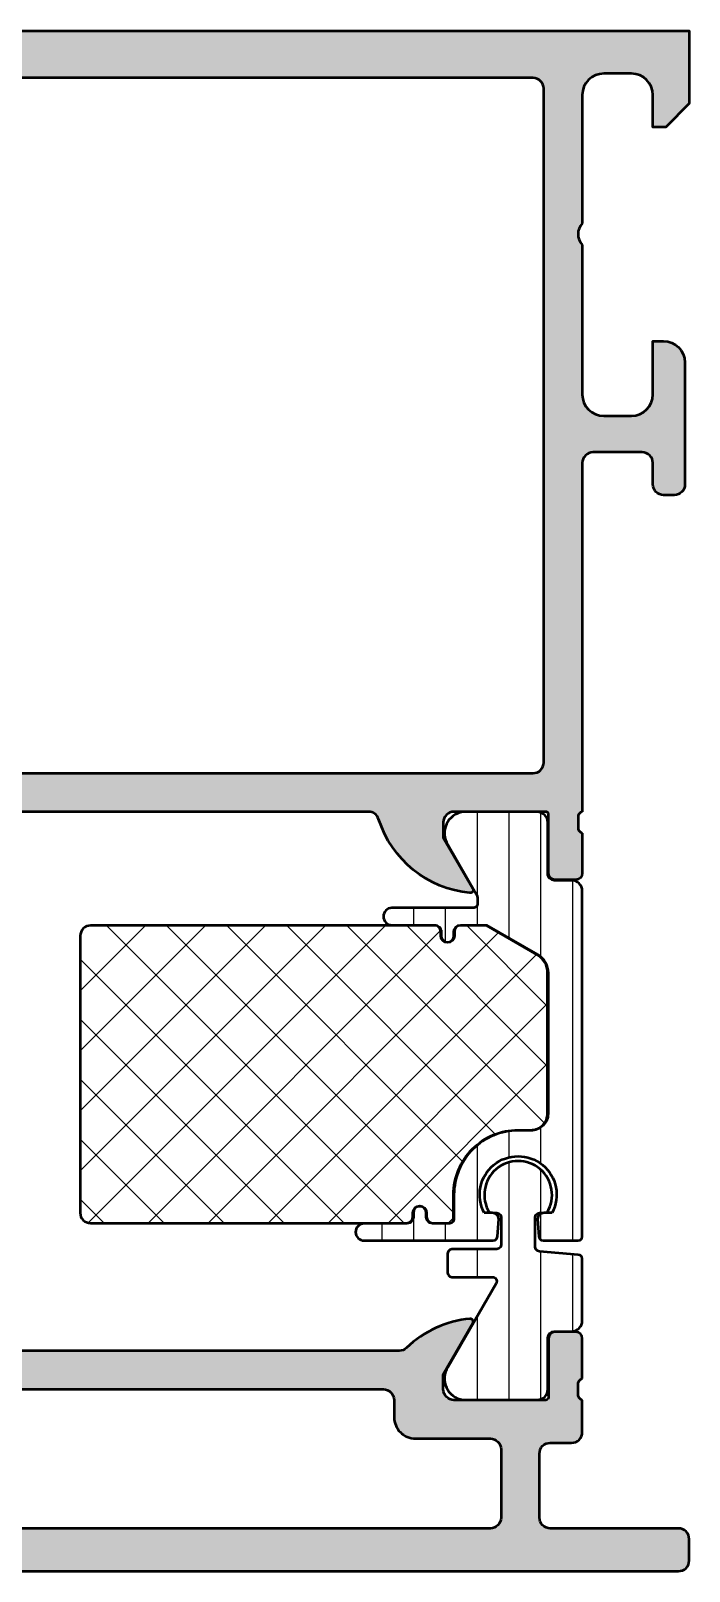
# Model space of a CAD drawing. Extents: x -20 to 53, y 3 to 75.
# Drawn here: x 22.2 to 53, y 3 to 75 of the extents above; entities that cross this region are included whole.
import ezdxf

# ---------------------------------------------------------------- set-up
doc = ezdxf.new("R2010")
doc.units = 0
for name, color, linetype, lineweight in [('0S-Alu contour', 7, 'Continuous', 50), ('0S-Alu hatch', 252, 'Continuous', 25), ('0S-Plastic contour', 254, 'Continuous', 50), ('0S-Plastic hatch', 253, 'Continuous', 25), ('0S-PT contour', 91, 'Continuous', 50), ('0S-PT hatch', 103, 'Continuous', 25)]:
    doc.layers.add(name, color=color, linetype=linetype, lineweight=lineweight)
pattern_1 = [(90, (0, 0), (-1.4859, 0), [])]

# ---------------------------------------------------------------- blocks, each defined once
blk = doc.blocks.new('397860__693A5978_6328_4EBD_B97D_7BF5B4952099_')
at = {"layer": '0S-Alu hatch'}
h = blk.add_hatch(color=256, dxfattribs=at)
edge = h.paths.add_edge_path()
edge.add_arc((-5.503741250692606, 72.50209720147319), 0.4999935217703459, 359.9992576390278, 450.0003052271058)
edge.add_line((-5.503743914267076, 73.00209072323645), (-10.90374925484325, 73.00209072323645))
edge.add_arc((-10.90373989885446, 72.50208136724754), 0.5000093560764267, 90.00107209728017, 179.9989279030006)
edge.add_line((-11.40374925484335, 72.50209072323388), (-11.40374925484336, 70.50209072323648))
edge.add_ellipse((-11.90374689546949, 70.50208836386258), major_axis=(-0.4999976406317006, 0), ratio=1, start_angle=89.99972963438148, end_angle=180.0002703659984, ccw=False)
edge.add_line((-11.90374925484347, 70.00209072323645), (-13.20375230660117, 70.00209072323645))
edge.add_ellipse((-13.20375195978344, 70.50209107005418), major_axis=(-0.5000003468178487, 0), ratio=1, start_angle=3.975322658789082e-05, end_angle=89.99996025764278, ccw=False)
edge.add_line((-13.70375230660117, 70.50209072314159), (-13.70375230660117, 71.00209072323645))
edge.add_line((-13.70375230660117, 71.00209072323645), (-12.70375230660117, 71.00209072323645))
edge.add_line((-12.70375230660117, 71.00209072323645), (-12.70375230660106, 72.50209072323648))
edge.add_arc((-13.7037625981349, 72.5020804317026), 1.000010291586797, 0.0005896560352579, 89.99941034460821)
edge.add_line((-13.70375230660094, 73.50209072323645), (-17.70375230660083, 73.50209072323645))
edge.add_arc((-17.70370331089474, 72.50204172753001), 1.000048996906666, 90.00280710963492, 179.9971928904054)
edge.add_line((-18.70375230660117, 72.50209072323538), (-18.70375230660117, 71.00209072323645))
edge.add_line((-18.70375230660117, 71.00209072323645), (-17.70375230660117, 71.00209072323645))
edge.add_line((-17.70375230660117, 71.00209072323645), (-17.70375230660117, 70.50209072323631))
edge.add_ellipse((-18.20373432055201, 70.50207273750333), major_axis=(-0.4999820142743327, 0), ratio=1, start_angle=89.9996874677837, end_angle=180.0020610873894, ccw=False)
edge.add_line((-18.203737047812, 70.00209072323644), (-19.50375535835921, 70.00209072323642))
edge.add_ellipse((-19.50374208934351, 70.50210399225189), major_axis=(-0.5000132691915307, 0), ratio=1, start_angle=0.0015204766631882194, end_angle=89.99847952315508, ccw=False)
edge.add_line((-20.00375535835899, 70.50209072323779), (-20.00375535835899, 74.50209072323634))
edge.add_ellipse((-19.50372646137727, 74.5020618262547), major_axis=(-0.500028897816705, 0), ratio=1, start_angle=270.0033111588045, end_angle=359.9966888411355, ccw=False)
edge.add_line((-19.50375535835887, 75.00209072323644), (52.99624464164101, 75.00209072323648))
edge.add_line((52.99624464164101, 75.00209072323648), (52.99624464164089, 71.60208919735732))
edge.add_line((52.99624464164089, 71.60208919735732), (51.89624616751991, 70.50209072323645))
edge.add_line((51.89624616751991, 70.50209072323645), (51.29624769339883, 70.50209072323645))
edge.add_line((51.29624769339883, 70.50209072323645), (51.29624769339883, 72.00209072323665))
edge.add_arc((50.2962276643605, 72.00207069419812), 1.000020029238902, 0.0011475569006895, 89.99885244361438)
edge.add_line((50.29624769339894, 73.00209072323645), (48.99624464164102, 73.00209072323645))
edge.add_arc((48.99626292738979, 72.00208006699259), 1.000010656411027, 90.00104768506584, 179.999389447966)
edge.add_line((47.99625227103554, 72.0020907232494), (47.99625227103554, 66.00209072323645))
edge.add_arc((48.52122800812884, 65.50209077584765), 0.7249823942175818, 136.3958616163897, 223.6041383836229)
edge.add_line((47.99625227103565, 65.00209082845873), (47.99624464164101, 58.00209072323635))
edge.add_arc((48.99625562055053, 58.00210170214596), 1.000010978969782, 180.0006290382667, 269.9993709617208)
edge.add_line((48.9962446416409, 57.00209072323644), (50.29624769339882, 57.00209072323644))
edge.add_arc((50.29624575329155, 58.00209266334371), 1.000001940109149, 270.0001111597426, 359.9998888388024)
edge.add_line((51.29624769339883, 58.00209072321105), (51.29624769339883, 60.50209072323644))
edge.add_line((51.29624769339883, 60.50209072323644), (51.79624769339882, 60.50209072323644))
edge.add_ellipse((51.79623217921335, 59.50207520905109), major_axis=(-1.000015514305692, 0), ratio=1, start_angle=180.0008888833385, end_angle=269.9991111164403, ccw=False)
edge.add_line((52.79624769339871, 59.50209072323271), (52.79624769339882, 53.80208614559967))
edge.add_ellipse((52.29623637212726, 53.80209746687128), major_axis=(-0.5000113213997329, 0), ratio=1, start_angle=90.0012972927845, end_angle=179.9987027073094, ccw=False)
edge.add_line((52.29624769339882, 53.30208614559971), (51.79624769339894, 53.30208614559972))
edge.add_ellipse((51.79625447909794, 53.80209293129883), major_axis=(-0.5000067857451588, 0), ratio=1, start_angle=0.0007775731472179359, end_angle=89.99922242672528, ccw=False)
edge.add_line((51.29624769339883, 53.80208614560095), (51.29624769339883, 54.80208614559984))
edge.add_arc((50.7962519678754, 54.80209042007629), 0.4999957255416979, 359.999510176435, 450.0004898231098)
edge.add_line((50.79624769339893, 55.30208614559972), (48.49624464164101, 55.30208614559972))
edge.add_arc((48.4962429152293, 54.80208787201154), 0.4999982735911635, 89.99980216710749, 180.0001978324529)
edge.add_line((47.99624464164112, 54.80208614560367), (47.99625227103554, 38.50209072323656))
edge.add_arc((48.07508871757871, 38.23457013124342), 0.2788950563274822, 106.4198764195151, 181.164589374126)
edge.add_line((47.79625127103561, 38.22890172324491), (47.79625127103561, 37.77530772324507))
edge.add_arc((48.07511936667864, 37.76964706376789), 0.278925541737011, 178.8371299270865, 253.575405444629)
edge.add_line((47.99625227103542, 37.5021037232451), (47.99625227103542, 35.62209272323647))
edge.add_ellipse((47.69625227103545, 35.62209272323647), major_axis=(-0.2999999999999829, 0), ratio=1, start_angle=90.00000000000551, end_angle=180, ccw=False)
edge.add_line((47.69625227103547, 35.32209272323649), (46.71627795199272, 35.32209272323649))
edge.add_ellipse((46.71627795199287, 35.62209272323648), major_axis=(-0.29999999999999, 0), ratio=1, start_angle=0, end_angle=89.99999999997152, ccw=False)
edge.add_line((46.41627795199288, 35.62209272323649), (46.41627795199276, 38.38209072323655))
edge.add_arc((46.29627795199287, 38.38209072323655), 0.1199999999998909, 0, 90)
edge.add_line((46.29627795199287, 38.50209072323644), (41.99625227103554, 38.50209072323644))
edge.add_arc((41.99625227103552, 38.00209072323647), 0.4999999999999716, 89.99999999999675, 180)
edge.add_line((41.49625227103554, 38.00209072323647), (41.49625227103554, 37.30209072323662))
edge.add_line((41.49625227103554, 37.30209072323662), (42.87774772865801, 34.90927040020886))
edge.add_ellipse((42.75813248638722, 34.84021050788479), major_axis=(-0.1381197846483726, 0), ratio=1, start_angle=84.37742244913971, end_angle=209.9999999999477, ccw=False)
edge.add_ellipse((43.23447551220994, 39.67869958507894), major_axis=(-4.999999999994809, 0), ratio=1, start_angle=17.748416356051507, end_angle=84.3774224491915, ccw=False)
edge.add_arc((37.99625227103656, 38.00209072323188), 0.5000000000045599, 17.74841635618858, 90.00000000011563)
edge.add_line((37.99625227103554, 38.50209072323644), (7.996244641641013, 38.50209072323644))
edge.add_arc((7.996244641640593, 38.00209072323233), 0.5000000000041142, 89.99999999995195, 162.2515836438934)
edge.add_ellipse((2.75802140046723, 39.67869958507947), major_axis=(-4.999999999995263, 0), ratio=1, start_angle=95.62257755079958, end_angle=162.2515836439394, ccw=False)
edge.add_ellipse((3.234364426289359, 34.84021050788476), major_axis=(-0.1381197846483336, 0), ratio=1, start_angle=-29.999999999997897, end_angle=95.62257755080589, ccw=False)
edge.add_line((3.114749184018663, 34.90927040020892), (4.496244641641013, 37.30209072323637))
edge.add_line((4.496244641641013, 37.30209072323637), (4.496244641641013, 38.00209072323659))
edge.add_arc((3.996244641641183, 38.00209072323659), 0.4999999999998295, 0, 89.99999999999349)
edge.add_line((3.99624464164124, 38.50209072323642), (-0.3037810393164335, 38.50209072323644))
edge.add_arc((-0.3037810393163483, 38.38209072323658), 0.1199999999998624, 90.00000000004071, 180)
edge.add_line((-0.4237810393162107, 38.38209072323658), (-0.423781039316097, 35.62209272323662))
edge.add_ellipse((-0.7237810393162464, 35.62209272323663), major_axis=(-0.3000000000001493, 0), ratio=1, start_angle=89.9999999999938, end_angle=180, ccw=False)
edge.add_line((-0.723781039316279, 35.32209272323649), (-1.703755358358918, 35.32209272323649))
edge.add_ellipse((-1.703755358358937, 35.62209272323654), major_axis=(-0.3000000000000469, 0), ratio=1, start_angle=0, end_angle=90.00000000000352, ccw=False)
edge.add_line((-2.003755358358986, 35.62209272323654), (-2.003755358358986, 37.50210372324471))
edge.add_arc((-2.082622454002326, 37.76964706376771), 0.2789255417372539, 286.4245945553852, 361.1628700729254)
edge.add_line((-1.803754358359057, 37.77530772324496), (-1.80375435835883, 38.228901723245))
edge.add_arc((-2.082591804901852, 38.23457013124342), 0.2788950563274105, 358.8354106258912, 433.580123580494)
edge.add_line((-2.003755358358751, 38.5020907232365), (-2.003755358358986, 52.00208500119054))
edge.add_arc((-2.528731115791231, 52.50208496795084), 0.7249824223054384, 316.3958616163794, 403.604138383608)
edge.add_line((-2.003755358358875, 53.00208493471103), (-2.003752423974148, 57.50209382075177))
edge.add_arc((-2.528723933972514, 58.00209039500496), 0.7249770069284202, 316.3958242546818, 403.6041010219092)
edge.add_line((-2.003751771894302, 58.50208628460588), (-2.00374894968597, 65.2021220037504))
edge.add_line((-2.00374894968597, 65.2021220037504), (-4.503755358358759, 65.20211437435952))
edge.add_ellipse((-4.503759140129661, 65.70210296331013), major_axis=(-0.4999885889649025, 0), ratio=1, start_angle=-0.0013076401178864216, end_angle=90.00043336891389, ccw=False)
edge.add_line((-5.003747728964341, 65.70211437436), (-5.003747728964228, 72.50209072323553))
edge = h.paths.add_edge_path()
edge.add_line((45.69624921927796, 72.80208614559976), (-2.703752306601174, 72.80208614559976))
edge.add_arc((-2.703750866134292, 72.30209233449118), 0.4999938111106561, 90.00016506738886, 180.0007092043351)
edge.add_line((-3.203744677206645, 72.3020861455969), (-3.203744677206643, 67.30210806853006))
edge.add_arc((-2.703754135810001, 67.30210491566231), 0.4999905414065825, 179.9996387013923, 270.0010838966093)
edge.add_line((-2.703744677206643, 66.8021143743452), (-1.203744677206415, 66.80211437434517))
edge.add_ellipse((-1.203742630042853, 65.80211642150906), major_axis=(-0.9999979528381922, 0), ratio=1, start_angle=179.9998827062909, end_angle=270.0001172940722, ccw=False)
edge.add_line((-0.2037446772067568, 65.80211437435183), (-0.2037477944741539, 61.70224020255119))
edge.add_line((-0.2037477944741539, 61.70224020255119), (0.4962446416410132, 61.00224776643553))
edge.add_line((0.4962446416410132, 61.00224776643553), (0.4962446416411268, 49.50209072323667))
edge.add_line((0.4962446416411268, 49.50209072323667), (-0.2037523066011744, 48.80209377499419))
edge.add_line((-0.2037523066011744, 48.80209377499419), (-0.2037523066011744, 40.80209377499434))
edge.add_arc((0.2962630260313617, 40.80210910762679), 0.5000153328676185, 180.0017569363093, 269.9982430636502)
edge.add_line((0.2962476933991666, 40.30209377499425), (45.69624921927784, 40.30209377499425))
edge.add_arc((45.69624615943609, 40.80209683483589), 0.5000030598510012, 270.0003506298918, 359.9996493712644)
edge.add_line((46.19624921927772, 40.80209377500422), (46.19624921927773, 72.3020861455997))
edge.add_arc((45.69624615943619, 72.30208308575823), 0.5000030598508876, 0.0003506287356427, 89.99964937010814)
at = {"layer": '0S-Alu contour', "color": 7}
for points in [[(-19.50375535835887, 75.00209072323644), (52.99624464164101, 75.00209072323648), (52.99624464164089, 71.60208919735732), (51.89624616751991, 70.50209072323645), (51.29624769339883, 70.50209072323645), (51.29624769339883, 72.00209072323665)], [(-20.00375535835899, 70.50209072323779), (-20.00375535835899, 74.50209072323634)], [(-13.70375230660094, 73.50209072323645), (-17.70375230660083, 73.50209072323645)], [(-5.503743914267076, 73.00209072323645), (-10.90374925484325, 73.00209072323645)], [(45.69624921927796, 72.80208614559976), (-2.703752306601174, 72.80208614559976)], [(50.29624769339894, 73.00209072323645), (48.99624464164102, 73.00209072323645)], [(-18.70375230660117, 72.50209072323538), (-18.70375230660117, 71.00209072323645), (-17.70375230660117, 71.00209072323645), (-17.70375230660117, 70.50209072323631)], [(-13.70375230660117, 70.50209072314159), (-13.70375230660117, 71.00209072323645), (-12.70375230660117, 71.00209072323645), (-12.70375230660106, 72.50209072323648)], [(-11.40374925484335, 72.50209072323388), (-11.40374925484336, 70.50209072323648)], [(-5.003747728964341, 65.70211437436), (-5.003747728964228, 72.50209072323553)], [(-3.203744677206645, 72.3020861455969), (-3.203744677206643, 67.30210806853006)], [(46.19624921927772, 40.80209377500422), (46.19624921927773, 72.3020861455997)], [(47.99625227103554, 72.0020907232494), (47.99625227103554, 66.00209072323645)], [(-18.203737047812, 70.00209072323644), (-19.50375535835921, 70.00209072323642)], [(-11.90374925484347, 70.00209072323645), (-13.20375230660117, 70.00209072323645)], [(-2.703744677206643, 66.8021143743452), (-1.203744677206415, 66.80211437434517)], [(-0.2037446772067568, 65.80211437435183), (-0.2037477944741539, 61.70224020255119), (0.4962446416410132, 61.00224776643553), (0.4962446416411268, 49.50209072323667), (-0.2037523066011744, 48.80209377499419), (-0.2037523066011744, 40.80209377499434)], [(-2.003751771894302, 58.50208628460588), (-2.00374894968597, 65.2021220037504), (-4.503755358358759, 65.20211437435952)], [(47.99625227103565, 65.00209082845873), (47.99624464164101, 58.00209072323635)], [(51.29624769339883, 58.00209072321105), (51.29624769339883, 60.50209072323644), (51.79624769339882, 60.50209072323644)], [(52.79624769339871, 59.50209072323271), (52.79624769339882, 53.80208614559967)], [(-2.003755358358875, 53.00208493471103), (-2.003752423974148, 57.50209382075177)], [(48.9962446416409, 57.00209072323644), (50.29624769339882, 57.00209072323644)], [(47.99624464164112, 54.80208614560367), (47.99625227103554, 38.50209072323656)], [(50.79624769339893, 55.30208614559972), (48.49624464164101, 55.30208614559972)], [(51.29624769339883, 53.80208614560095), (51.29624769339883, 54.80208614559984)], [(52.29624769339882, 53.30208614559971), (51.79624769339894, 53.30208614559972)], [(-2.003755358358751, 38.5020907232365), (-2.003755358358986, 52.00208500119054)], [(0.2962476933991666, 40.30209377499425), (45.69624921927784, 40.30209377499425)], [(-1.803754358359057, 37.77530772324496), (-1.80375435835883, 38.228901723245)], [(-0.4237810393162107, 38.38209072323658), (-0.423781039316097, 35.62209272323662)], [(3.99624464164124, 38.50209072323642), (-0.3037810393164335, 38.50209072323644)], [(37.99625227103554, 38.50209072323644), (7.996244641641013, 38.50209072323644)], [(46.29627795199287, 38.50209072323644), (41.99625227103554, 38.50209072323644)], [(46.41627795199288, 35.62209272323649), (46.41627795199276, 38.38209072323655)], [(47.79625127103561, 38.22890172324491), (47.79625127103561, 37.77530772324507)], [(-2.003755358358986, 35.62209272323654), (-2.003755358358986, 37.50210372324471)], [(3.114749184018663, 34.90927040020892), (4.496244641641013, 37.30209072323637), (4.496244641641013, 38.00209072323659)], [(41.49625227103554, 38.00209072323647), (41.49625227103554, 37.30209072323662), (42.87774772865801, 34.90927040020886)], [(47.99625227103542, 37.5021037232451), (47.99625227103542, 35.62209272323647)], [(-0.723781039316279, 35.32209272323649), (-1.703755358358918, 35.32209272323649)], [(47.69625227103547, 35.32209272323649), (46.71627795199272, 35.32209272323649)]]:
    blk.add_lwpolyline(points, dxfattribs=at)
at = {"layer": '0S-Alu contour', "color": 7, "extrusion": (0, 0, -1)}
for centre, radius, start, end in [((19.50372646137727, 74.5020618262547), 0.500028897816705, 0.0033111588644838, 89.99668884119552), ((19.50374208934351, 70.50210399225189), 0.5000132691915307, 270.0015204768449, 359.9984795233368), ((18.20373432055201, 70.50207273750333), 0.4999820142743327, 179.9979389126106, 270.0003125322163), ((13.20375195978344, 70.50209107005418), 0.5000003468178487, 270.0000397423572, 359.9999602467734), ((11.90374689546949, 70.50208836386258), 0.4999976406317007, 179.9997296340016, 270.0002703656185), ((1.203742630042853, 65.80211642150906), 0.9999979528381922, 89.99988270592777, 180.0001172937092), ((4.503759140129661, 65.70210296331013), 0.4999885889649026, 269.9995666310861, 0.0013076401179834), ((-51.79623217921335, 59.50207520905109), 1.000015514305692, 90.00088888355968, 179.9991111166615), ((-51.79625447909794, 53.80209293129883), 0.5000067857451588, 270.0007775732747, 359.9992224268528), ((-52.29623637212726, 53.80209746687128), 0.5000113213997329, 180.0012972926907, 269.9987027072155), ((-2.75802140046723, 39.67869958507947), 4.999999999995263, 197.7484163560607, 264.3774224492004), ((-43.23447551220994, 39.67869958507894), 4.999999999994809, 275.6225775508085, 342.2515836439485), ((1.703755358358937, 35.62209272323654), 0.3000000000000469, 269.9999999999965, 0), ((0.7237810393162464, 35.62209272323663), 0.3000000000001494, 180, 270.0000000000062), ((-46.71627795199287, 35.62209272323648), 0.29999999999999, 270.0000000000285, 0), ((-47.69625227103545, 35.62209272323647), 0.2999999999999829, 180, 269.9999999999945), ((-3.234364426289359, 34.84021050788476), 0.1381197846483336, 264.3774224491941, 29.99999999999783), ((-42.75813248638722, 34.84021050788479), 0.1381197846483726, 150.0000000000523, 275.6225775508603)]:
    blk.add_arc(centre, radius, start, end, dxfattribs=at)
at = {"layer": '0S-Alu contour', "color": 7}
for centre, radius, start, end in [((-17.70370331089474, 72.50204172753001), 1.000048996906666, 90.00280710963492, 179.9971928904054), ((-13.7037625981349, 72.5020804317026), 1.000010291586797, 0.0005896560352579, 89.99941034460821), ((-10.90373989885446, 72.50208136724754), 0.5000093560764267, 90.00107209728017, 179.9989279030006), ((-5.503741250692606, 72.50209720147319), 0.4999935217703459, 359.9992576390278, 90.00030522710578), ((-2.703750866134292, 72.30209233449118), 0.4999938111106561, 90.00016506738886, 180.0007092043351), ((45.69624615943619, 72.30208308575823), 0.5000030598508876, 0.0003506287356427, 89.99964937010814), ((48.99626292738979, 72.00208006699259), 1.000010656411027, 90.00104768506584, 179.999389447966), ((50.2962276643605, 72.00207069419812), 1.000020029238902, 0.0011475569006895, 89.99885244361438), ((-2.703754135810001, 67.30210491566231), 0.4999905414065825, 179.9996387013923, 270.0010838966093), ((48.52122800812884, 65.50209077584765), 0.7249823942175818, 136.3958616163897, 223.6041383836229), ((-2.528723933972514, 58.00209039500496), 0.7249770069284202, 316.3958242546818, 43.60410102190921), ((48.99625562055053, 58.00210170214596), 1.000010978969782, 180.0006290382667, 269.9993709617208), ((50.29624575329155, 58.00209266334371), 1.000001940109149, 270.0001111597426, 359.9998888388024), ((48.4962429152293, 54.80208787201154), 0.4999982735911635, 89.99980216710749, 180.0001978324529), ((50.7962519678754, 54.80209042007629), 0.4999957255416979, 359.999510176435, 90.00048982310985), ((-2.528731115791231, 52.50208496795084), 0.7249824223054384, 316.3958616163794, 43.60413838360805), ((0.2962630260313617, 40.80210910762679), 0.5000153328676185, 180.0017569363093, 269.9982430636502), ((45.69624615943609, 40.80209683483589), 0.5000030598510012, 270.0003506298918, 359.9996493712644), ((-2.082591804901852, 38.23457013124342), 0.2788950563274105, 358.8354106258912, 73.580123580494), ((-0.3037810393163483, 38.38209072323658), 0.1199999999998624, 90.00000000004071, 180), ((3.996244641641183, 38.00209072323659), 0.4999999999998295, 0, 89.99999999999349), ((7.996244641640593, 38.00209072323233), 0.5000000000041142, 89.99999999995195, 162.2515836438934), ((37.99625227103656, 38.00209072323188), 0.5000000000045599, 17.74841635618858, 90.00000000011563), ((41.99625227103552, 38.00209072323647), 0.4999999999999716, 89.99999999999675, 180), ((46.29627795199287, 38.38209072323655), 0.1199999999998909, 0, 90), ((48.07508871757871, 38.23457013124342), 0.2788950563274822, 106.4198764195151, 181.164589374126), ((-2.082622454002326, 37.76964706376771), 0.2789255417372539, 286.4245945553852, 1.162870072925404), ((48.07511936667864, 37.76964706376789), 0.278925541737011, 178.8371299270865, 253.575405444629)]:
    blk.add_arc(centre, radius, start, end, dxfattribs=at)
blk = doc.blocks.new('306920__27417CCF_A877_4D36_BD25_CF1ECD90E830_')
at = {"layer": '0S-Alu hatch'}
h = blk.add_hatch(color=256, dxfattribs=at)
edge = h.paths.add_edge_path()
edge.add_line((52.49624464164101, 5.002105982025518), (46.49624464164101, 5.002105982025518))
edge.add_ellipse((46.49624359718509, 5.502104937569601), major_axis=(-0.4999989555451736, 0), ratio=1, start_angle=-0.00011968371831017066, end_angle=90.00011968608231, ccw=False)
edge.add_line((45.99624464164101, 5.502105982004882), (45.99624464164101, 8.50210598202552))
edge.add_ellipse((46.49624359718509, 8.502107026481442), major_axis=(-0.49999895554517, 0), ratio=1, start_angle=-90.0001196860822, end_angle=0.00011968371831017066, ccw=False)
edge.add_line((46.49624464164101, 9.00210598202552), (47.49624464164101, 9.002105982025517))
edge.add_arc((47.49624568609694, 9.50210493756959), 0.4999989555451594, 269.9998803139169, 360.0001196837183)
edge.add_line((47.996244641641, 9.50210598200488), (47.99624464164101, 11.0024187872013))
edge.add_ellipse((48.07508108818404, 11.2699393791944), major_axis=(-0.2788950563274168, 0), ratio=1, start_angle=-1.1645893741010127, end_angle=73.58012358050979, ccw=False)
edge.add_line((47.79624364164101, 11.27560778719279), (47.79624364164101, 11.72920178719278))
edge.add_ellipse((48.07511173728418, 11.73486244666985), major_axis=(-0.2789255417371506, 0), ratio=1, start_angle=-73.57540544464501, end_angle=1.162870072887472, ccw=False)
edge.add_line((47.99624464164101, 12.00240578719279), (47.99624464164101, 13.8824167872013))
edge.add_arc((47.696244641641, 13.8824167872013), 0.3000000000000043, 0, 90)
edge.add_line((47.696244641641, 14.1824167872013), (46.71627032259822, 14.1824167872013))
edge.add_arc((46.71627032259822, 13.8824167872013), 0.300000000000006, 90, 180)
edge.add_line((46.41627032259822, 13.8824167872013), (46.41627032259822, 11.1224187872013))
edge.add_ellipse((46.29627032259821, 11.1224187872013), major_axis=(-0.1200000000000045, 0), ratio=1, start_angle=90, end_angle=180, ccw=False)
edge.add_line((46.29627032259821, 11.0024187872013), (41.99624464164101, 11.0024187872013))
edge.add_ellipse((41.996244641641, 11.50241878720129), major_axis=(-0.4999999999999929, 0), ratio=1, start_angle=0, end_angle=90.0000000000008, ccw=False)
edge.add_line((41.49624464164101, 11.5024187872013), (41.49624464164101, 12.2024187872013))
edge.add_line((41.49624464164101, 12.2024187872013), (42.87774009926337, 14.59523911022885))
edge.add_arc((42.75812485699271, 14.664299002553), 0.1381197846482973, 330.0000000000011, 455.6225775507893)
edge.add_arc((43.23446788281481, 9.825809925353433), 5.000000000000062, 95.62257755079341, 133.6909855768063)
edge.add_ellipse((39.43445999724428, 13.80354377936983), major_axis=(-0.5011295698052508, 0), ratio=1, start_angle=90.00000000000239, end_angle=133.6909855768078, ccw=False)
edge.add_line((39.4344599972443, 13.30241420956458), (6.557249014620211, 13.30241420956458))
edge.add_ellipse((6.557249014620212, 13.80241420956451), major_axis=(-0.4999999999999343, 0), ratio=1, start_angle=46.30901442319538, end_angle=89.99999999999989, ccw=False)
edge.add_arc((2.758021400467178, 9.82549712017757), 5.000000000000149, 46.30901442319363, 84.37742244920653)
edge.add_arc((3.23436442628931, 14.66398619737722), 0.1381197846482986, 84.37742244921661, 209.9999999999986)
edge.add_line((3.114749184018646, 14.59492630505308), (4.49624464164102, 12.20210598202551))
edge.add_line((4.49624464164102, 12.20210598202551), (4.496244641641006, 11.50210598202552))
edge.add_ellipse((3.996244641640998, 11.50210598202552), major_axis=(-0.500000000000008, 0), ratio=1, start_angle=90.00000000000011, end_angle=180, ccw=False)
edge.add_line((3.996244641640998, 11.00210598202552), (-0.3037810393161848, 11.00210598202552))
edge.add_ellipse((-0.3037810393161741, 11.1221059820255), major_axis=(-0.1199999999999868, 0), ratio=1, start_angle=0, end_angle=89.99999999999488, ccw=False)
edge.add_line((-0.423781039316161, 11.1221059820255), (-0.4237810393161823, 13.88210398202552))
edge.add_arc((-0.7237810393161724, 13.88210398202552), 0.29999999999999, 0, 90)
edge.add_line((-0.7237810393161724, 14.18210398202551), (-1.703755358358975, 14.18210398202552))
edge.add_arc((-1.703755358358961, 13.88210398202551), 0.3000000000000043, 90.00000000000273, 180)
edge.add_line((-2.003755358358965, 13.88210398202551), (-2.003755358358965, 12.002092982017))
edge.add_ellipse((-2.082622454002126, 11.73454964149406), major_axis=(-0.278925541737142, 0), ratio=1, start_angle=178.8371299271139, end_angle=253.5754054446463, ccw=False)
edge.add_line((-1.803754358358965, 11.728888982017), (-1.803754358358965, 11.275294982017))
edge.add_ellipse((-2.082591804902028, 11.26962657401861), major_axis=(-0.2788950563274506, 0), ratio=1, start_angle=106.41987641949379, end_angle=181.164589374101, ccw=False)
edge.add_line((-2.003755358358972, 11.00210598202548), (-2.003755358358979, 10.80209377499427))
edge.add_ellipse((-2.503758700765204, 10.80209711740049), major_axis=(-0.5000033424173959, 0), ratio=1, start_angle=90.00038300897887, end_angle=179.9996169904432, ccw=False)
edge.add_line((-2.503755358358986, 10.30209377499426), (-4.503755358358986, 10.30209377499427))
edge.add_arc((-4.503756402814914, 9.802094819450186), 0.4999989555451736, 89.99988031391688, 180.0001196837182)
edge.add_line((-5.003755358358997, 9.802093775014894), (-5.003755358358986, 9.002105982025508))
edge.add_arc((-4.5037564028149, 9.002104937569605), 0.4999989555451771, 179.9998803162818, 270.0001196860839)
edge.add_line((-4.503755358358965, 8.502105982025517), (4.49624464164102, 8.502105982025517))
edge.add_ellipse((4.496241059618375, 8.00210240000288), major_axis=(-0.5000035820354702, 0), ratio=1, start_angle=180.000410467164, end_angle=269.99958953338125, ccw=False)
edge.add_line((4.996244641641013, 8.002105982030281), (4.996244641641013, 3.502090723236456))
edge.add_arc((5.496243597185092, 3.502089678780537), 0.49999895554517, 179.9998803162818, 270.0001196860831)
edge.add_line((5.49624464164102, 3.002090723236458), (52.49624464164101, 3.002090723236456))
edge.add_arc((52.49624568609694, 3.50208967878053), 0.4999989555451638, 269.9998803139169, 360.0001196837183)
edge.add_line((52.99624464164101, 3.50209072321582), (52.99624464164101, 4.502105982025518))
edge.add_arc((52.49624568609694, 4.502107026481445), 0.4999989555451629, 359.9998803162817, 450.000119686083)
edge = h.paths.add_edge_path()
edge.add_arc((40.19625522314216, 10.20242173930792), 0.9999983744712178, 179.9999068642908, 270.0000931361658)
edge.add_line((40.19625684867226, 9.202423364838022), (43.69622633109414, 9.202423364838017))
edge.add_ellipse((43.69622737555006, 8.702424409293945), major_axis=(-0.4999989555451629, 0), ratio=1, start_angle=179.9998803162819, end_angle=270.0001196860831, ccw=False)
edge.add_line((44.19622633109414, 8.702423364858657), (44.19622633109414, 5.502105982025513))
edge.add_ellipse((43.69622737555006, 5.502104937569585), major_axis=(-0.4999989555451576, 0), ratio=1, start_angle=89.99988031391689, end_angle=180.0001196837182, ccw=False)
edge.add_line((43.69622633109414, 5.002105982025518), (7.296232434609763, 5.002105982025518))
edge.add_ellipse((7.296231390153849, 5.502104937569605), major_axis=(-0.4999989555451771, 0), ratio=1, start_angle=-0.00011968371831017066, end_angle=90.00011968608152, ccw=False)
edge.add_line((6.796232434609763, 5.502105982004895), (6.796232434609763, 11.0024187872013))
edge.add_ellipse((7.296231549128734, 11.00241967268233), major_axis=(-0.4999991145197552, 0), ratio=1, start_angle=-90.00010146883119, end_angle=0.00010146624748585964, ccw=False)
edge.add_line((7.296232434609763, 11.5024187872013), (38.69625684867227, 11.5024187872013))
edge.add_ellipse((38.69625773415331, 11.00241967268234), major_axis=(-0.499999114519741, 0), ratio=1, start_angle=179.9998985337525, end_angle=270.0001014688329, ccw=False)
edge.add_line((39.19625684867226, 11.00241878722386), (39.19625684867226, 10.20242336483005))
at = {"layer": '0S-Alu contour', "color": 7}
for points in [[(3.114749184018646, 14.59492630505308), (4.49624464164102, 12.20210598202551), (4.496244641641006, 11.50210598202552)], [(41.49624464164101, 11.5024187872013), (41.49624464164101, 12.2024187872013), (42.87774009926337, 14.59523911022885)], [(-2.003755358358965, 13.88210398202551), (-2.003755358358965, 12.002092982017)], [(-0.7237810393161724, 14.18210398202551), (-1.703755358358975, 14.18210398202552)], [(-0.423781039316161, 11.1221059820255), (-0.4237810393161823, 13.88210398202552)], [(46.41627032259822, 13.8824167872013), (46.41627032259822, 11.1224187872013)], [(47.696244641641, 14.1824167872013), (46.71627032259822, 14.1824167872013)], [(47.99624464164101, 12.00240578719279), (47.99624464164101, 13.8824167872013)], [(39.4344599972443, 13.30241420956458), (6.557249014620211, 13.30241420956458)], [(-1.803754358358965, 11.728888982017), (-1.803754358358965, 11.275294982017)], [(47.79624364164101, 11.27560778719279), (47.79624364164101, 11.72920178719278)], [(-2.003755358358972, 11.00210598202548), (-2.003755358358979, 10.80209377499427)], [(3.996244641640998, 11.00210598202552), (-0.3037810393161848, 11.00210598202552)], [(6.796232434609763, 5.502105982004895), (6.796232434609763, 11.0024187872013)], [(7.296232434609763, 11.5024187872013), (38.69625684867227, 11.5024187872013)], [(39.19625684867226, 11.00241878722386), (39.19625684867226, 10.20242336483005)], [(46.29627032259821, 11.0024187872013), (41.99624464164101, 11.0024187872013)], [(47.996244641641, 9.50210598200488), (47.99624464164101, 11.0024187872013)], [(-2.503755358358986, 10.30209377499426), (-4.503755358358986, 10.30209377499427)], [(-5.003755358358997, 9.802093775014894), (-5.003755358358986, 9.002105982025508)], [(40.19625684867226, 9.202423364838022), (43.69622633109414, 9.202423364838017)], [(44.19622633109414, 8.702423364858657), (44.19622633109414, 5.502105982025513)], [(46.49624464164101, 9.00210598202552), (47.49624464164101, 9.002105982025517)], [(-4.503755358358965, 8.502105982025517), (4.49624464164102, 8.502105982025517)], [(4.996244641641013, 8.002105982030281), (4.996244641641013, 3.502090723236456)], [(45.99624464164101, 5.502105982004882), (45.99624464164101, 8.50210598202552)], [(43.69622633109414, 5.002105982025518), (7.296232434609763, 5.002105982025518)], [(52.49624464164101, 5.002105982025518), (46.49624464164101, 5.002105982025518)], [(52.99624464164101, 3.50209072321582), (52.99624464164101, 4.502105982025518)], [(5.49624464164102, 3.002090723236458), (52.49624464164101, 3.002090723236456)]]:
    blk.add_lwpolyline(points, dxfattribs=at)
for centre, radius, start, end in [((3.23436442628931, 14.66398619737722), 0.1381197846482986, 84.37742244921661, 209.9999999999986), ((2.758021400467178, 9.82549712017757), 5.000000000000149, 46.30901442319363, 84.37742244920653), ((43.23446788281481, 9.825809925353433), 5.000000000000062, 95.62257755079341, 133.6909855768063), ((42.75812485699271, 14.664299002553), 0.1381197846482973, 330.0000000000011, 95.6225775507894), ((-1.703755358358961, 13.88210398202551), 0.3000000000000043, 90.00000000000273, 180), ((-0.7237810393161724, 13.88210398202552), 0.29999999999999, 0, 90), ((46.71627032259822, 13.8824167872013), 0.300000000000006, 90, 180), ((47.696244641641, 13.8824167872013), 0.3000000000000043, 0, 90), ((-4.503756402814914, 9.802094819450186), 0.4999989555451736, 89.99988031391688, 180.0001196837182), ((40.19625522314216, 10.20242173930792), 0.9999983744712178, 179.9999068642908, 270.0000931361658), ((47.49624568609694, 9.50210493756959), 0.4999989555451594, 269.9998803139169, 0.0001196837182179), ((-4.5037564028149, 9.002104937569605), 0.4999989555451771, 179.9998803162818, 270.0001196860839), ((52.49624568609694, 4.502107026481445), 0.4999989555451629, 359.9998803162817, 90.00011968608315), ((5.496243597185092, 3.502089678780537), 0.49999895554517, 179.9998803162818, 270.0001196860831), ((52.49624568609694, 3.50208967878053), 0.4999989555451638, 269.9998803139169, 0.0001196837182179)]:
    blk.add_arc(centre, radius, start, end, dxfattribs=at)
at = {"layer": '0S-Alu contour', "color": 7, "extrusion": (0, 0, -1)}
for centre, radius, start, end in [((-6.557249014620212, 13.80241420956451), 0.4999999999999343, 270.0000000000001, 313.6909855768046), ((-39.43445999724428, 13.80354377936983), 0.5011295698052508, 226.3090144231922, 269.9999999999976), ((2.082622454002126, 11.73454964149406), 0.278925541737142, 106.4245945553537, 181.1628700728862), ((-48.07511173728418, 11.73486244666985), 0.2789255417371506, 358.8371299271125, 73.57540544464504), ((2.503758700765204, 10.80209711740049), 0.5000033424173959, 180.0003830095569, 269.9996169910211), ((2.082591804902028, 11.26962657401861), 0.2788950563274506, 178.835410625899, 253.5801235805062), ((0.3037810393161741, 11.1221059820255), 0.1199999999999868, 270.0000000000051, 0), ((-3.996244641640998, 11.50210598202552), 0.500000000000008, 180, 269.9999999999999), ((-7.296231549128734, 11.00241967268233), 0.4999991145197552, 359.9998985337525, 90.00010146883129), ((-38.69625773415331, 11.00241967268234), 0.499999114519741, 89.99989853116709, 180.0001014662475), ((-41.996244641641, 11.50241878720129), 0.4999999999999929, 269.9999999999992, 0), ((-46.29627032259821, 11.1224187872013), 0.1200000000000045, 180, 270), ((-48.07508108818404, 11.2699393791944), 0.2788950563274168, 286.4198764194902, 1.164589374100992), ((-43.69622737555006, 8.702424409293945), 0.4999989555451629, 89.99988031391688, 180.0001196837182), ((-46.49624359718509, 8.502107026481442), 0.49999895554517, 359.9998803162817, 90.00011968608231), ((-4.496241059618375, 8.00210240000288), 0.5000035820354702, 90.00041046661873, 179.999589532836), ((-7.296231390153849, 5.502104937569605), 0.4999989555451771, 269.9998803139185, 0.0001196837182179), ((-43.69622737555006, 5.502104937569585), 0.4999989555451576, 179.9998803162818, 270.0001196860831), ((-46.49624359718509, 5.502104937569601), 0.4999989555451736, 269.9998803139177, 0.0001196837182179)]:
    blk.add_arc(centre, radius, start, end, dxfattribs=at)
blk = doc.blocks.new('396910__51DC29C6_E402_4CF8_9C3F_6D43BC1DF45C_')
at = {"layer": '0S-PT hatch'}
h = blk.add_hatch(dxfattribs=at)
h.set_pattern_fill('ANSI37', color=256, scale=0.625, angle=90, style=0)
h.set_pattern_definition([(135, (0, 0), (-1.403165018917055, -1.403165018917055), []), (225, (0, 0), (1.403165018917055, -1.403165018917055), [])])
edge = h.paths.add_edge_path()
edge.add_line((41.0962446417389, 33.18209072323842), (24.99684577894068, 33.18209072323842))
edge.add_arc((24.99684577894068, 32.70209072323841), 0.4800000000000182, 90, 180)
edge.add_line((24.51684577894067, 32.70209072323841), (24.51684577894067, 19.75233580123674))
edge.add_arc((24.99684594583079, 19.75233596812408), 0.4800001668901649, 180.0000199132522, 270.0000199207027)
edge.add_line((24.99684611271813, 19.27233580123394), (39.79361668132198, 19.27208885979924))
edge.add_line((39.79361668132198, 19.27208885979924), (39.93589094345295, 19.31018304677062))
edge.add_line((39.93589094345295, 19.31018304677062), (40.03812743535668, 19.41240533324266))
edge.add_line((40.03812743535668, 19.41240533324266), (40.07625074515658, 19.55470919882832))
edge.add_line((40.07625074515658, 19.55470919882832), (40.07625074515658, 19.75208881588782))
edge.add_ellipse((40.39624616751986, 19.75208881588782), major_axis=(-0.3199954223632773, 0), ratio=1, start_angle=180, end_angle=360, ccw=False)
edge.add_line((40.71624158988313, 19.75208881588782), (40.71624158988313, 19.55470919882831))
edge.add_line((40.71624158988313, 19.55470919882831), (40.75436489968303, 19.41240533324267))
edge.add_line((40.75436489968303, 19.41240533324267), (40.85660139158678, 19.31018304677062))
edge.add_line((40.85660139158678, 19.31018304677062), (40.99887581771819, 19.27208881588782))
edge.add_line((40.99887581771819, 19.27208881588782), (41.79361445667876, 19.27208881588782))
edge.add_line((41.79361445667876, 19.27208881588782), (41.88588779527906, 19.29681519809171))
edge.add_line((41.88588779527906, 19.29681519809171), (41.95151854875142, 19.36241859401782))
edge.add_line((41.95151854875142, 19.36241859401782), (41.97624464164095, 19.45473309571702))
edge.add_line((41.97624464164095, 19.45473309571702), (41.97624464164597, 20.60206395336399))
edge.add_ellipse((44.99617714972116, 20.60213189374008), major_axis=(-3.019932508839431, 0), ratio=1, start_angle=-90.00128049290629, end_angle=0.0012890017098925455, ccw=False)
edge.add_line((44.99624464164095, 23.62206440182532), (45.5962532665056, 23.62206440182532))
edge.add_arc((45.59704925286351, 24.40126136391599), 0.779197368659321, 269.9414696858266, 360.0618488073589)
edge.add_line((46.37624616754481, 24.40210248029479), (46.37623090877165, 30.96583521165556))
edge.add_arc((45.39630035437959, 30.96589785764758), 0.9799305563945176, 359.9963371375201, 420.0103912278583)
edge.add_line((45.88611171333986, 31.81463146013376), (43.51711904817008, 33.18209072333632))
edge.add_line((43.51711904817008, 33.18209072333632), (42.29624464164096, 33.18209072333632))
edge.add_arc((42.29624464164096, 32.90209072333635), 0.2799999999999727, 90, 180)
edge.add_line((42.01624464164099, 32.90209072333635), (42.01624464164102, 32.70209072333646))
edge.add_ellipse((41.69624464164102, 32.70209072333642), major_axis=(-0.3200000000000003, 0), ratio=1, start_angle=0, end_angle=180, ccw=False)
edge.add_line((41.37624464164102, 32.70209072333642), (41.37624464164102, 32.90209072333631))
edge.add_arc((41.09624464173892, 32.90209072333631), 0.2799999999021168, 0, 90.00000000000291)
at = {"layer": '0S-PT contour', "color": 7}
for points in [[(41.0962446417389, 33.18209072323842), (24.99684577894068, 33.18209072323842)], [(45.88611171333986, 31.81463146013376), (43.51711904817008, 33.18209072333632), (42.29624464164096, 33.18209072333632)], [(24.51684577894067, 32.70209072323841), (24.51684577894067, 19.75233580123674)], [(41.37624464164102, 32.70209072333642), (41.37624464164102, 32.90209072333631)], [(42.01624464164099, 32.90209072333635), (42.01624464164102, 32.70209072333646)], [(46.37624616754481, 24.40210248029479), (46.37623090877165, 30.96583521165556)], [(44.99624464164095, 23.62206440182532), (45.5962532665056, 23.62206440182532)], [(40.71624158988313, 19.75208881588782), (40.71624158988313, 19.55470919882831), (40.75436489968303, 19.41240533324267), (40.85660139158678, 19.31018304677062), (40.99887581771819, 19.27208881588782), (41.79361445667876, 19.27208881588782), (41.88588779527906, 19.29681519809171), (41.95151854875142, 19.36241859401782), (41.97624464164095, 19.45473309571702), (41.97624464164597, 20.60206395336399)], [(24.99684611271813, 19.27233580123394), (39.79361668132198, 19.27208885979924), (39.93589094345295, 19.31018304677062), (40.03812743535668, 19.41240533324266), (40.07625074515658, 19.55470919882832), (40.07625074515658, 19.75208881588782)]]:
    blk.add_lwpolyline(points, dxfattribs=at)
for centre, radius, start, end in [((24.99684577894068, 32.70209072323841), 0.4800000000000182, 90, 180), ((41.09624464173892, 32.90209072333631), 0.2799999999021168, 0, 90.00000000000291), ((42.29624464164096, 32.90209072333635), 0.2799999999999727, 90, 180), ((45.39630035437959, 30.96589785764758), 0.9799305563945176, 359.9963371375201, 60.01039122785837), ((45.59704925286351, 24.40126136391599), 0.779197368659321, 269.9414696858266, 0.0618488073589437), ((24.99684594583079, 19.75233596812408), 0.4800001668901649, 180.0000199132522, 270.0000199207027)]:
    blk.add_arc(centre, radius, start, end, dxfattribs=at)
at = {"layer": '0S-PT contour', "color": 7, "extrusion": (0, 0, -1)}
for centre, radius, start, end in [((-41.69624464164102, 32.70209072333642), 0.3200000000000003, 180, 0), ((-44.99617714972116, 20.60213189374008), 3.019932508839431, 359.9987109982901, 90.00128049290639), ((-40.39624616751986, 19.75208881588782), 0.3199954223632773, 0, 180)]:
    blk.add_arc(centre, radius, start, end, dxfattribs=at)
blk = doc.blocks.new('244459__1369C052_C0F2_472A_8207_5A0F1D31447C___4253D49D_39AD_441B_B71A_2B94D65D9D76_')
at = {"layer": '0S-Plastic hatch'}
h = blk.add_hatch(dxfattribs=at)
h.set_pattern_fill('ANSI31', color=256, scale=0.4680000000000001, angle=45, style=0)
h.set_pattern_definition(pattern_1)
edge = h.paths.add_edge_path()
edge.add_line((42.896244641641, 34.00209072333633), (39.09624464164098, 34.00209072333633))
edge.add_arc((39.09624464164098, 33.60209072333632), 0.4000000000000057, 90, 270)
edge.add_line((39.09624464164098, 33.20209072333631), (41.09624464164101, 33.20209072333631))
edge.add_ellipse((41.09624464164101, 32.90209072333631), major_axis=(-0.3000000000000043, 0), ratio=1, start_angle=180, end_angle=270.00000000000136, ccw=False)
edge.add_line((41.39624464164102, 32.90209072333631), (41.39624464164102, 32.7020907233364))
edge.add_arc((41.69624464164101, 32.70209072333642), 0.2999999999999971, 180, 360)
edge.add_line((41.99624464164101, 32.70209072333642), (41.99624464164098, 32.90209072333631))
edge.add_ellipse((42.29624464164097, 32.90209072333634), major_axis=(-0.29999999999999, 0), ratio=1, start_angle=270.00000000000136, end_angle=360, ccw=False)
edge.add_line((42.29624464164096, 33.20209072333633), (43.52247708429446, 33.20209072333633))
edge.add_line((43.52247708429446, 33.20209072333633), (45.89610938091577, 31.83195331465041))
edge.add_ellipse((45.39630035437962, 30.96589785764757), major_axis=(-0.999930556394495, 0), ratio=1, start_angle=179.9963371374207, end_angle=240.01033770623042, ccw=False)
edge.add_line((46.3962309087308, 30.96583393307501), (46.39624616751986, 24.40211322995033))
edge.add_ellipse((45.59704925286352, 24.40126136391598), major_axis=(-0.7991973686593049, 0), ratio=1, start_angle=89.94220668977812, end_angle=180.0610716947242, ccw=False)
edge.add_line((45.59624311576205, 23.60206440182532), (44.99624464164095, 23.60206440182532))
edge.add_arc((44.9961773739493, 20.60213166951696), 2.999932733062533, 89.99871525291655, 180.0012847472241)
edge.add_line((41.99624464164094, 20.60206440181795), (41.99624464164095, 19.45210102291907))
edge.add_line((41.99624464164095, 19.45210102291907), (41.9694502080472, 19.35206440182532))
edge.add_line((41.9694502080472, 19.35206440182532), (41.89623853812533, 19.27888324948157))
edge.add_line((41.89623853812533, 19.27888324948157), (41.79624769339876, 19.25208881588782))
edge.add_line((41.79624769339876, 19.25208881588782), (40.99624464164095, 19.25208881588782))
edge.add_line((40.99624464164095, 19.25208881588782), (40.84625074515658, 19.29224994870032))
edge.add_line((40.84625074515658, 19.29224994870032), (40.73643324027377, 19.40205219479407))
edge.add_line((40.73643324027377, 19.40205219479407), (40.69624158988314, 19.55207660885657))
edge.add_line((40.69624158988314, 19.55207660885657), (40.69624158988314, 19.75208881588782))
edge.add_arc((40.39624616751986, 19.75208881588782), 0.2999954223632812, 0, 180)
edge.add_line((40.09625074515658, 19.75208881588782), (40.09625074515658, 19.55207660885658))
edge.add_line((40.09625074515658, 19.55207660885658), (40.05605909476595, 19.40205219479407))
edge.add_line((40.05605909476595, 19.40205219479407), (39.94624158988314, 19.29224994870032))
edge.add_line((39.94624158988314, 19.29224994870032), (39.79624769339877, 19.25208881588782))
edge.add_line((39.79624769339877, 19.25208881588782), (37.79624769339877, 19.25208881588782))
edge.add_arc((37.79624769339877, 18.85209491940345), 0.399993896484375, 90, 270)
edge.add_line((37.79624769339877, 18.45210102291907), (43.82624647269564, 18.45210102291907))
edge.add_line((43.82624647269564, 18.45210102291907), (43.92617628226595, 18.47901752682532))
edge.add_line((43.92617628226595, 18.47901752682532), (43.99934217582064, 18.55219867916907))
edge.add_line((43.99934217582064, 18.55219867916907), (44.02624342093782, 18.65211322995032))
edge.add_line((44.02624342093782, 18.65211322995032), (44.09623548636751, 19.45210102291907))
edge.add_line((44.09623548636751, 19.45210102291907), (44.0562422002347, 19.60224750729407))
edge.add_line((44.0562422002347, 19.60224750729407), (43.9463789189847, 19.71211078854407))
edge.add_line((43.9463789189847, 19.71211078854407), (43.77824232230501, 19.75208881588782))
edge.add_line((43.77824232230501, 19.75208881588782), (43.40968153128939, 19.75208881588782))
edge.add_ellipse((44.99624464164095, 20.59859150808094), major_axis=(-1.798262859266857, 0), ratio=1, start_angle=151.918075429822, end_angle=28.081924570178103, ccw=False)
edge.add_line((46.58280775199251, 19.75208881588782), (46.21424696097689, 19.75208881588782))
edge.add_line((46.21424696097689, 19.75208881588782), (46.0461103642972, 19.71211078854407))
edge.add_line((46.0461103642972, 19.71211078854407), (45.9362470830472, 19.60224750729407))
edge.add_line((45.9362470830472, 19.60224750729407), (45.89623853812533, 19.45210102291907))
edge.add_line((45.89623853812533, 19.45210102291907), (45.96623060355502, 18.65211322995032))
edge.add_line((45.96623060355502, 18.65211322995032), (45.99314710746127, 18.55219867916907))
edge.add_line((45.99314710746127, 18.55219867916907), (46.06631300101596, 18.47901752682532))
edge.add_line((46.06631300101596, 18.47901752682532), (46.1662275517972, 18.45210102291907))
edge.add_line((46.1662275517972, 18.45210102291907), (47.7962324346097, 18.45210102291907))
edge.add_line((47.7962324346097, 18.45210102291907), (47.89616224418002, 18.47901752682532))
edge.add_line((47.89616224418002, 18.47901752682532), (47.9693281377347, 18.55219867916907))
edge.add_line((47.9693281377347, 18.55219867916907), (47.99624464164096, 18.65211322995032))
edge.add_line((47.99624464164096, 18.65211322995032), (47.99624464164096, 34.79209372333632))
edge.add_arc((47.49624464164095, 34.79209372333632), 0.5, 0, 89.99999253438222)
edge.add_line((47.49624470679076, 35.29209372333632), (46.68591330830792, 35.29209382892219))
edge.add_ellipse((46.68591330830789, 35.59209382892217), major_axis=(-0.29999999999999, 0), ratio=1, start_angle=0, end_angle=90.00000000000409, ccw=False)
edge.add_line((46.38591330830791, 35.59209382892219), (46.38624525870493, 37.99209221185849))
edge.add_arc((45.88624928126631, 37.99209485148357), 0.4999959774455833, 359.9996975182267, 450.0003024811866)
edge.add_line((45.88624664164123, 38.49209082892219), (42.40970514354148, 38.49209072333632))
edge.add_arc((42.55201579253283, 37.50227264861347), 0.9999960709244792, 98.18160805189898, 212.7270160998409)
edge.add_line((41.71076314354148, 36.96163772333631), (43.02925755674134, 34.66683756709965))
edge.add_ellipse((42.59624464164097, 34.4168379363873), major_axis=(-0.5000000000000366, 0), ratio=1, start_angle=180, end_angle=209.9999511362624, ccw=False)
edge.add_line((43.09624464164101, 34.4168379363873), (43.09624464164101, 34.20209072333634))
edge.add_ellipse((42.89624464164101, 34.20209072333633), major_axis=(-0.1999999999999957, 0), ratio=1, start_angle=89.9999999999979, end_angle=180, ccw=False)
at = {"layer": '0S-Plastic contour', "color": 7}
for points in [[(45.88624664164123, 38.49209082892219), (42.40970514354148, 38.49209072333632)], [(46.38591330830791, 35.59209382892219), (46.38624525870493, 37.99209221185849)], [(41.71076314354148, 36.96163772333631), (43.02925755674134, 34.66683756709965)], [(47.49624470679076, 35.29209372333632), (46.68591330830792, 35.29209382892219)], [(46.58280775199251, 19.75208881588782), (46.21424696097689, 19.75208881588782), (46.0461103642972, 19.71211078854407), (45.9362470830472, 19.60224750729407), (45.89623853812533, 19.45210102291907), (45.96623060355502, 18.65211322995032), (45.99314710746127, 18.55219867916907), (46.06631300101596, 18.47901752682532), (46.1662275517972, 18.45210102291907), (47.7962324346097, 18.45210102291907), (47.89616224418002, 18.47901752682532), (47.9693281377347, 18.55219867916907), (47.99624464164096, 18.65211322995032), (47.99624464164096, 34.79209372333632)], [(42.896244641641, 34.00209072333633), (39.09624464164098, 34.00209072333633)], [(43.09624464164101, 34.4168379363873), (43.09624464164101, 34.20209072333634)], [(39.09624464164098, 33.20209072333631), (41.09624464164101, 33.20209072333631)], [(42.29624464164096, 33.20209072333633), (43.52247708429446, 33.20209072333633), (45.89610938091577, 31.83195331465041)], [(41.39624464164102, 32.90209072333631), (41.39624464164102, 32.7020907233364)], [(41.99624464164101, 32.70209072333642), (41.99624464164098, 32.90209072333631)], [(46.3962309087308, 30.96583393307501), (46.39624616751986, 24.40211322995033)], [(45.59624311576205, 23.60206440182532), (44.99624464164095, 23.60206440182532)], [(41.99624464164094, 20.60206440181795), (41.99624464164095, 19.45210102291907), (41.9694502080472, 19.35206440182532), (41.89623853812533, 19.27888324948157), (41.79624769339876, 19.25208881588782), (40.99624464164095, 19.25208881588782), (40.84625074515658, 19.29224994870032), (40.73643324027377, 19.40205219479407), (40.69624158988314, 19.55207660885657), (40.69624158988314, 19.75208881588782)], [(40.09625074515658, 19.75208881588782), (40.09625074515658, 19.55207660885658), (40.05605909476595, 19.40205219479407), (39.94624158988314, 19.29224994870032), (39.79624769339877, 19.25208881588782), (37.79624769339877, 19.25208881588782)], [(37.79624769339877, 18.45210102291907), (43.82624647269564, 18.45210102291907), (43.92617628226595, 18.47901752682532), (43.99934217582064, 18.55219867916907), (44.02624342093782, 18.65211322995032), (44.09623548636751, 19.45210102291907), (44.0562422002347, 19.60224750729407), (43.9463789189847, 19.71211078854407), (43.77824232230501, 19.75208881588782), (43.40968153128939, 19.75208881588782)]]:
    blk.add_lwpolyline(points, dxfattribs=at)
for centre, radius, start, end in [((42.55201579253283, 37.50227264861347), 0.9999960709244792, 98.18160805189898, 212.7270160998409), ((45.88624928126631, 37.99209485148357), 0.4999959774455833, 359.9996975182267, 90.00030248118671), ((47.49624464164095, 34.79209372333632), 0.5, 0, 89.99999253438222), ((39.09624464164098, 33.60209072333632), 0.4000000000000057, 90, 270), ((41.69624464164101, 32.70209072333642), 0.2999999999999971, 180, 0), ((44.9961773739493, 20.60213166951696), 2.999932733062533, 89.99871525291655, 180.0012847472241), ((40.39624616751986, 19.75208881588782), 0.2999954223632812, 0, 180), ((37.79624769339877, 18.85209491940345), 0.399993896484375, 90, 270)]:
    blk.add_arc(centre, radius, start, end, dxfattribs=at)
at = {"layer": '0S-Plastic contour', "color": 7, "extrusion": (0, 0, -1)}
for centre, radius, start, end in [((-46.68591330830789, 35.59209382892217), 0.29999999999999, 269.9999999999959, 0), ((-42.59624464164097, 34.4168379363873), 0.5000000000000366, 150.0000488637376, 180), ((-42.89624464164101, 34.20209072333633), 0.1999999999999957, 180, 270.0000000000021), ((-41.09624464164101, 32.90209072333631), 0.3000000000000043, 89.99999999999864, 180), ((-42.29624464164097, 32.90209072333634), 0.29999999999999, 0, 89.99999999999864), ((-45.39630035437962, 30.96589785764757), 0.999930556394495, 119.9896622937696, 180.0036628625793), ((-45.59704925286352, 24.40126136391598), 0.7991973686593049, 179.9389283052758, 270.0577933102219), ((-44.99624464164095, 20.59859150808094), 1.798262859266857, 331.9180754298219, 208.0819245701781)]:
    blk.add_arc(centre, radius, start, end, dxfattribs=at)
blk = doc.blocks.new('244459__A400DBC9_26CD_454F_8425_B1263D24801F___AF19AA64_3E6D_47E2_9920_D154D82AEB9A_')
at = {"layer": '0S-Plastic hatch'}
h = blk.add_hatch(dxfattribs=at)
h.set_pattern_fill('ANSI31', color=256, scale=0.4680000000000001, angle=45, style=0)
h.set_pattern_definition(pattern_1)
edge = h.paths.add_edge_path()
edge.add_line((41.72316572318393, 16.85218837948645), (41.79633161673861, 16.7790072271427))
edge.add_line((41.79633161673861, 16.7790072271427), (41.89625379691439, 16.75209072323645))
edge.add_line((41.89625379691439, 16.75209072323645), (43.7947357662549, 16.75209072323645))
edge.add_ellipse((43.7947357662549, 16.55209072323646), major_axis=(-0.1999999999999993, 0), ratio=1, start_angle=150.0000034006551, end_angle=270, ccw=False)
edge.add_line((43.96794085294705, 16.45209073351663), (41.71076314354148, 12.54254372323645))
edge.add_arc((42.55201579253283, 12.0019087979593), 0.9999960709244738, 147.2729839001592, 261.8183919481002)
edge.add_line((42.40970514354147, 11.01209072323645), (45.88624664164095, 11.01209072323645))
edge.add_arc((45.88624928126603, 11.51208670067507), 0.4999959774455868, 269.9996975188133, 360.0003024817733)
edge.add_line((46.38624525870464, 11.51208934030527), (46.38591330830762, 13.91208772323645))
edge.add_ellipse((46.68591330830763, 13.91208772323645), major_axis=(-0.3000000000000184, 0), ratio=1, start_angle=270.0000000000041, end_angle=360, ccw=False)
edge.add_line((46.68591330830762, 14.21208772323647), (47.49624464164095, 14.21208772323645))
edge.add_arc((47.49624464164095, 14.71208772323645), 0.5, 270, 360)
edge.add_line((47.99624464164096, 14.71208772323645), (47.9962446416407, 17.59458950253333))
edge.add_line((47.9962446416407, 17.59458950253333), (47.96933576712923, 17.69450405331458))
edge.add_line((47.96933576712923, 17.69450405331458), (47.89616224418002, 17.76768520565833))
edge.add_line((47.89616224418002, 17.76768520565833), (47.79624769339877, 17.79460170956458))
edge.add_line((47.79624769339877, 17.79460170956458), (45.99624464164095, 17.9521029302677))
edge.add_line((45.99624464164095, 17.9521029302677), (45.89633009085971, 17.97901943417395))
edge.add_line((45.89633009085971, 17.97901943417395), (45.82315656791048, 18.05217006893958))
edge.add_line((45.82315656791048, 18.05217006893958), (45.79624769339877, 18.15211513729895))
edge.add_line((45.79624769339877, 18.15211513729895), (45.79624769339877, 19.55211094113196))
edge.add_line((45.79624769339877, 19.55211094113196), (45.82315656791048, 19.65202549191321))
edge.add_line((45.82315656791048, 19.65202549191321), (45.89633009085971, 19.72520664425697))
edge.add_line((45.89633009085971, 19.72520664425697), (45.99625227103548, 19.75212314816321))
edge.add_line((45.99625227103548, 19.75212314816321), (46.35124799857455, 19.77195237275175))
edge.add_arc((44.99903409508038, 20.5913739142721), 1.581117991647207, 328.784759366806, 571.4433838663158)
edge.add_line((43.65009371686013, 19.76657456926904), (43.99624464164095, 19.75212314816321))
edge.add_line((43.99624464164095, 19.75212314816321), (44.09616682181673, 19.72520664425696))
edge.add_line((44.09616682181673, 19.72520664425696), (44.16934034476596, 19.65202549191321))
edge.add_line((44.16934034476596, 19.65202549191321), (44.19624921927767, 19.55211094113196))
edge.add_line((44.19624921927767, 19.55211094113196), (44.19624921927767, 18.25209072323645))
edge.add_line((44.19624921927767, 18.25209072323645), (44.16934034476596, 18.1521761724552))
edge.add_line((44.16934034476596, 18.1521761724552), (44.09616682181673, 18.07902553768958))
edge.add_line((44.09616682181673, 18.07902553768958), (43.99625227103548, 18.05210903378333))
edge.add_line((43.99625227103548, 18.05210903378333), (41.89625379691439, 18.05210903378333))
edge.add_line((41.89625379691439, 18.05210903378333), (41.79633161673861, 18.02519252987708))
edge.add_line((41.79633161673861, 18.02519252987708), (41.72315809378939, 17.95201137753333))
edge.add_line((41.72315809378939, 17.95201137753333), (41.69624921927767, 17.85209682675208))
edge.add_line((41.69624921927767, 17.85209682675208), (41.69624921927767, 16.9521029302677))
edge.add_line((41.69624921927767, 16.9521029302677), (41.72316572318393, 16.85218837948645))
at = {"layer": '0S-Plastic contour', "color": 7}
for points in [[(43.65009371686013, 19.76657456926904), (43.99624464164095, 19.75212314816321), (44.09616682181673, 19.72520664425696), (44.16934034476596, 19.65202549191321), (44.19624921927767, 19.55211094113196), (44.19624921927767, 18.25209072323645), (44.16934034476596, 18.1521761724552), (44.09616682181673, 18.07902553768958), (43.99625227103548, 18.05210903378333), (41.89625379691439, 18.05210903378333), (41.79633161673861, 18.02519252987708), (41.72315809378939, 17.95201137753333), (41.69624921927767, 17.85209682675208), (41.69624921927767, 16.9521029302677), (41.72316572318393, 16.85218837948645)], [(47.99624464164096, 14.71208772323645), (47.9962446416407, 17.59458950253333), (47.96933576712923, 17.69450405331458), (47.89616224418002, 17.76768520565833), (47.79624769339877, 17.79460170956458), (45.99624464164095, 17.9521029302677), (45.89633009085971, 17.97901943417395), (45.82315656791048, 18.05217006893958), (45.79624769339877, 18.15211513729895), (45.79624769339877, 19.55211094113196), (45.82315656791048, 19.65202549191321), (45.89633009085971, 19.72520664425697), (45.99625227103548, 19.75212314816321), (46.35124799857455, 19.77195237275175)], [(41.72316572318393, 16.85218837948645), (41.79633161673861, 16.7790072271427), (41.89625379691439, 16.75209072323645), (43.7947357662549, 16.75209072323645)], [(43.96794085294705, 16.45209073351663), (41.71076314354148, 12.54254372323645)], [(46.38624525870464, 11.51208934030527), (46.38591330830762, 13.91208772323645)], [(46.68591330830762, 14.21208772323647), (47.49624464164095, 14.21208772323645)], [(42.40970514354147, 11.01209072323645), (45.88624664164095, 11.01209072323645)]]:
    blk.add_lwpolyline(points, dxfattribs=at)
for centre, radius, start, end in [((44.99903409508038, 20.5913739142721), 1.581117991647207, 328.784759366806, 211.4433838663158), ((47.49624464164095, 14.71208772323645), 0.5, 270, 0), ((42.55201579253283, 12.0019087979593), 0.9999960709244738, 147.2729839001592, 261.8183919481002), ((45.88624928126603, 11.51208670067507), 0.4999959774455868, 269.9996975188133, 0.0003024817733149)]:
    blk.add_arc(centre, radius, start, end, dxfattribs=at)
at = {"layer": '0S-Plastic contour', "color": 7, "extrusion": (0, 0, -1)}
for centre, radius, start, end in [((-43.7947357662549, 16.55209072323646), 0.1999999999999993, 90, 209.999996599345), ((-46.68591330830763, 13.91208772323645), 0.3000000000000185, 0, 89.99999999999594)]:
    blk.add_arc(centre, radius, start, end, dxfattribs=at)
blk = doc.blocks.new('396910__E4ECAD3F_993F_40FC_8D7C_0F27D93B668A_')
at = {"layer": '0S-Alu contour', "color": 7}
for name in ['397860__693A5978_6328_4EBD_B97D_7BF5B4952099_', '306920__27417CCF_A877_4D36_BD25_CF1ECD90E830_']:
    blk.add_blockref(name, (0, 0), dxfattribs=at)
at = {"layer": '0S-Plastic contour', "color": 7}
for name in ['244459__1369C052_C0F2_472A_8207_5A0F1D31447C___4253D49D_39AD_441B_B71A_2B94D65D9D76_', '244459__A400DBC9_26CD_454F_8425_B1263D24801F___AF19AA64_3E6D_47E2_9920_D154D82AEB9A_']:
    blk.add_blockref(name, (0, 0), dxfattribs=at)
at = {"layer": '0S-PT contour', "color": 7}
blk.add_blockref('396910__51DC29C6_E402_4CF8_9C3F_6D43BC1DF45C_', (0, 0), dxfattribs=at)

msp = doc.modelspace()

# ---------------------------------------------------------------- block references
at = {"layer": '0S-Alu contour', "color": 7}
msp.add_blockref('396910__E4ECAD3F_993F_40FC_8D7C_0F27D93B668A_', (0, 0), dxfattribs=at)

doc.saveas('drawing.dxf')
